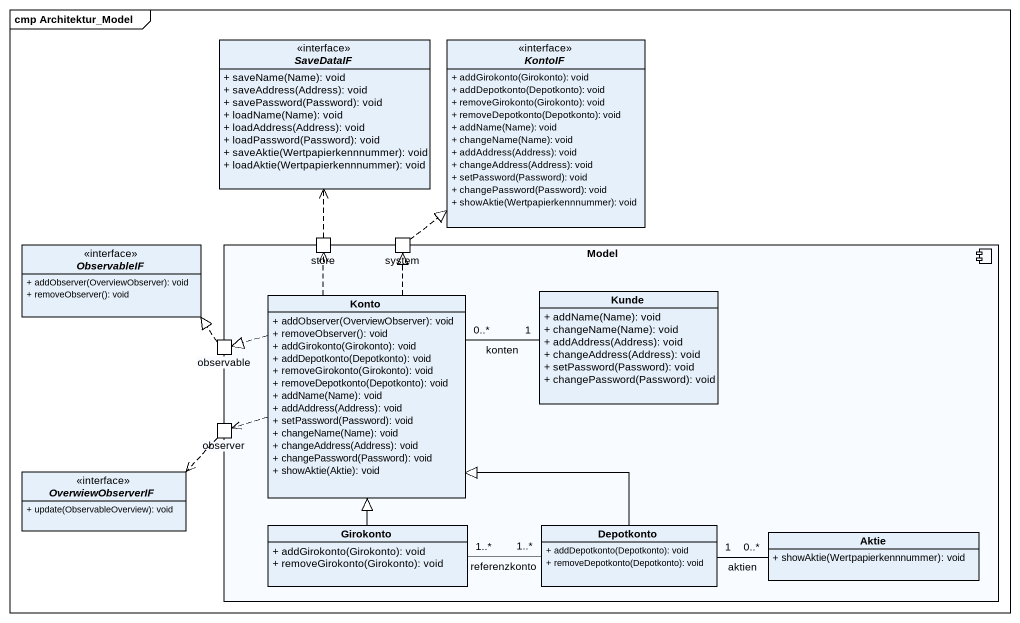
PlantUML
@startuml
mainframe cmp Architektur_Model
allowmixing
hide circle
hide empty members
skinparam classAttributeIconSize 0
interface SaveDataIF {
  + saveName(Name): void
  + saveAddress(Address): void
  + savePassword(Password): void
  + loadName(Name): void
  + loadAddress(Address): void
  + loadPassword(Password): void
  + saveAktie(Wertpapierkennnummer): void
  + loadAktie(Wertpapierkennnummer): void
}
interface KontoIF {
  + addGirokonto(Girokonto): void
  + addDepotkonto(Depotkonto): void
  + removeGirokonto(Girokonto): void
  + removeDepotkonto(Depotkonto): void
  + addName(Name): void
  + changeName(Name): void
  + addAddress(Address): void
  + changeAddress(Address): void
  + setPassword(Password): void
  + changePassword(Password): void
  + showAktie(Wertpapierkennnummer): void
}
interface ObservableIF {
  + addObserver(OverviewObserver): void
  + removeObserver(): void
}
component Model {
  port store
  port system
  class Konto {
    + addObserver(OverviewObserver): void
    + removeObserver(): void
    + addGirokonto(Girokonto): void
    + addDepotkonto(Depotkonto): void
    + removeGirokonto(Girokonto): void
    + removeDepotkonto(Depotkonto): void
    + addName(Name): void
    + addAddress(Address): void
    + setPassword(Password): void
    + changeName(Name): void
    + changeAddress(Address): void
    + changePassword(Password): void
    + showAktie(Aktie): void
  }
  class Kunde {
    + addName(Name): void
    + changeName(Name): void
    + addAddress(Address): void
    + changeAddress(Address): void
    + setPassword(Password): void
    + changePassword(Password): void
  }
  port observable
  port observer
  class Girokonto {
    + addGirokonto(Girokonto): void
    + removeGirokonto(Girokonto): void
  }
  class Depotkonto {
    + addDepotkonto(Depotkonto): void
    + removeDepotkonto(Depotkonto): void
  }
  class Aktie {
    + showAktie(Wertpapierkennnummer): void
  }
}
interface OverwiewObserverIF {
  + update(ObservableOverview): void
}
store .up.> SaveDataIF
system .up.|> KontoIF
Konto .up.> store
Konto .up.|> system
Konto .left.|> observable
Konto .left.> observer
Kunde "1" -left- "0..*" Konto : konten
observable .left.|> ObservableIF
observer .left.> OverwiewObserverIF
Girokonto -up-|> Konto
Girokonto "1..*" -right- "1..*" Depotkonto : referenzkonto
Depotkonto -up-|> Konto
Depotkonto "1" -right- "0..*" Aktie : aktien
@enduml
